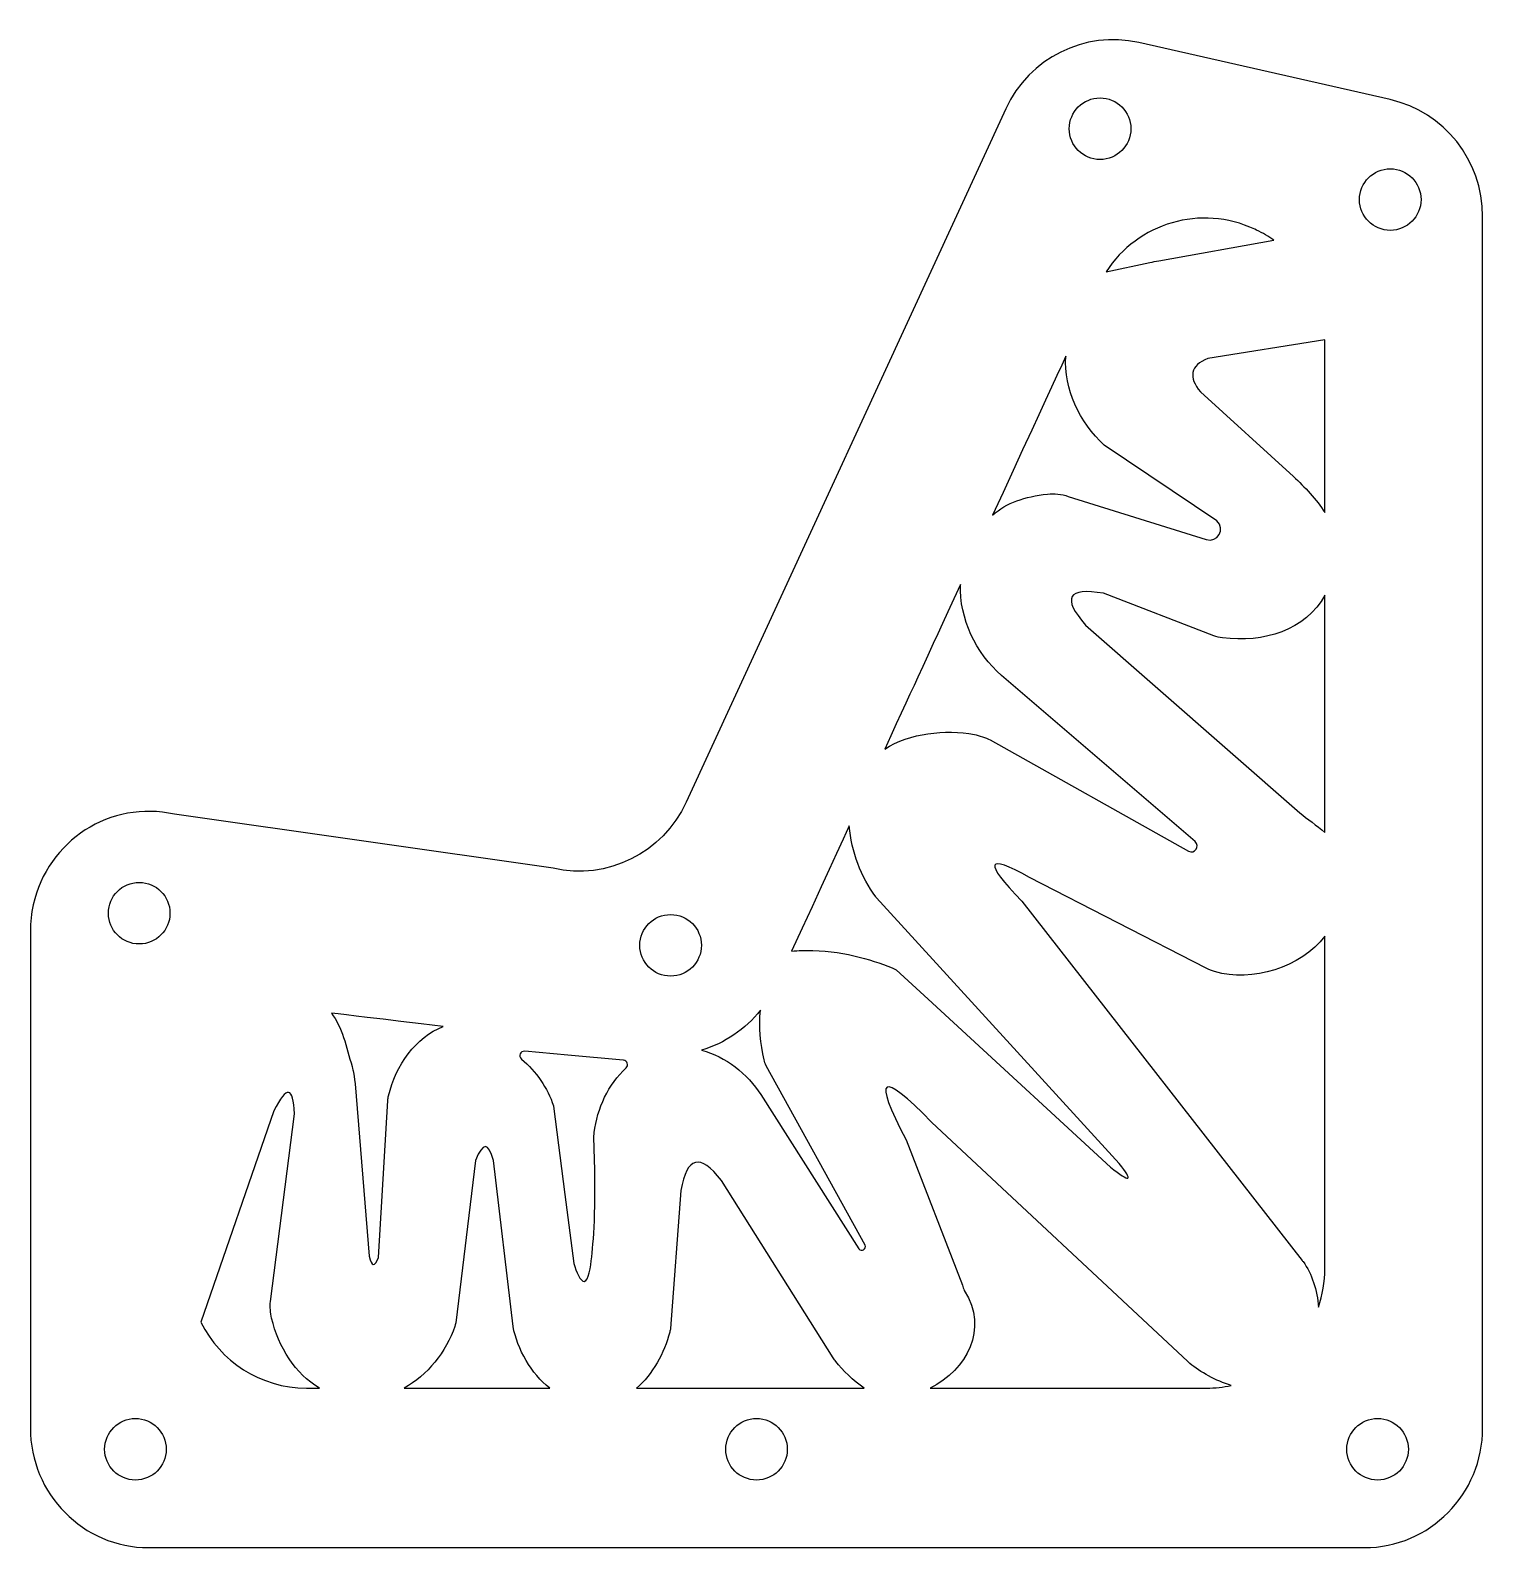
# Model space of a CAD drawing. Header units: inches. Extents: x 1.6 to 38.4, y -39.1 to -0.6.
import ezdxf

# ---------------------------------------------------------------- set-up
doc = ezdxf.new("R2010")
doc.units = ezdxf.units.IN
doc.header["$MEASUREMENT"] = 0

msp = doc.modelspace()

# ---------------------------------------------------------------- linework, layer by layer
at = {"color": 7, "linetype": 'Continuous', "lineweight": 25}
for p, q in [((36.076, -2.402), (29.7, -0.956)), ((26.325, -2.635), (18.222, -20.22)), ((38.42, -36.096), (38.42, -5.365)), ((32.687, -5.712), (32.641, -5.69)), ((30.205, -6.488), (33.127, -5.969)), ((28.868, -6.77), (29.979, -6.533)), ((34.42, -8.492), (31.448, -8.964)), ((34.42, -12.875), (34.42, -8.492)), ((31.262, -9.813), (33.623, -11.964)), ((31.682, -13.087), (28.824, -11.166)), ((27.91, -12.465), (31.412, -13.562)), ((31.604, -16.005), (28.804, -14.924)), ((34.42, -20.991), (34.42, -14.967)), ((28.35, -15.731), (33.787, -20.494)), ((31.13, -21.221), (26.22, -17.012)), ((25.928, -18.641), (30.961, -21.466)), ((14.847, -21.9), (5.246, -20.529)), ((31.412, -24.435), (26.928, -22.133)), ((29.205, -29.388), (23.05, -22.651)), ((26.734, -22.733), (33.846, -31.852)), ((1.59, -23.492), (1.59, -36.096)), ((34.42, -32.048), (34.42, -23.624)), ((24.999, -25.811), (28.98, -29.478)), ((22.76, -31.458), (20.246, -26.908)), ((9.828, -27.37), (10.182, -31.739)), ((20.115, -27.639), (22.601, -31.55)), ((7.768, -28.052), (5.913, -33.413)), ((10.421, -31.772), (10.652, -27.79)), ((7.679, -32.884), (8.289, -28.128)), ((30.944, -34.414), (24.439, -28.338)), ((23.796, -28.783), (25.229, -32.47)), ((12.881, -29.308), (12.382, -33.425)), ((13.83, -33.519), (13.336, -29.313)), ((21.945, -34.321), (19.115, -29.818)), ((18.089, -30.071), (17.825, -33.571)), ((8.59, -35.084), (8.92, -35.084)), ((11.072, -35.084), (14.76, -35.084)), ((16.961, -35.084), (22.736, -35.084)), ((24.411, -35.084), (31.42, -35.084)), ((4.59, -39.132), (35.42, -39.132))]:
    msp.add_line(p, q, dxfattribs=at)
at = {"color": 7, "linetype": 'Continuous', "lineweight": 25, "flags": 128}
for points in [[(27.847, -8.911), (27.744, -9.133), (27.624, -9.395), (27.486, -9.695), (27.332, -10.028), (27.164, -10.393), (26.983, -10.787), (26.754, -11.283), (26.511, -11.81), (26.256, -12.364), (25.991, -12.939)], [(25.178, -14.702), (25.011, -15.066), (24.86, -15.393), (24.724, -15.687), (24.601, -15.955), (24.488, -16.201), (24.351, -16.498), (24.222, -16.778), (24.096, -17.051), (23.999, -17.263), (23.897, -17.482), (23.79, -17.714), (23.675, -17.965), (23.549, -18.238), (23.41, -18.539), (23.256, -18.874)], [(22.357, -20.826), (22.204, -21.157), (22.034, -21.526), (21.848, -21.931), (21.644, -22.372), (21.413, -22.874), (21.163, -23.416), (20.895, -23.998)], [(23.545, -24.472), (24.359, -25.222), (24.999, -25.811)], [(12.061, -25.913), (11.499, -25.846), (10.989, -25.785), (10.533, -25.73), (10.13, -25.682), (9.853, -25.648), (9.609, -25.619), (9.399, -25.594), (9.224, -25.573)], [(16.627, -26.766), (15.221, -26.639), (14.128, -26.54)], [(14.858, -27.934), (15.144, -30.17), (15.369, -31.927)], [(12.382, -33.425), (12.366, -33.48), (12.354, -33.522)]]:
    msp.add_lwpolyline(points, dxfattribs=at)
at = {"color": 7, "linetype": 'Continuous', "lineweight": 25}
for centre in [(28.717, -3.139), (36.076, -4.936), (4.35, -23.038), (17.826, -23.853), (4.255, -36.636), (20.005, -36.636), (35.755, -36.636)]:
    msp.add_circle(centre, 0.781, dxfattribs=at)
for points in [[(29.7, -0.956), (28.325, -0.644), (26.921, -1.343), (26.325, -2.635)], [(38.42, -5.365), (38.42, -3.944), (37.446, -2.713), (36.076, -2.402)], [(32.641, -5.69), (31.274, -5.045), (29.673, -5.532), (28.868, -6.77)], [(33.127, -5.969), (32.989, -5.872), (32.843, -5.785), (32.687, -5.712)], [(29.979, -6.533), (30.053, -6.515), (30.129, -6.5), (30.205, -6.488)], [(28.824, -11.166), (28.191, -10.577), (27.797, -9.744), (27.847, -8.911)], [(31.448, -8.964), (31.011, -9.154), (30.949, -9.437), (31.262, -9.813)], [(33.623, -11.964), (33.902, -12.224), (34.206, -12.538), (34.42, -12.875)], [(25.991, -12.939), (26.354, -12.621), (26.8, -12.476), (27.382, -12.408)], [(27.382, -12.408), (27.559, -12.387), (27.74, -12.41), (27.91, -12.465)], [(31.412, -13.562), (31.696, -13.653), (31.903, -13.288), (31.682, -13.087)], [(26.22, -17.012), (25.567, -16.441), (25.149, -15.565), (25.178, -14.702)], [(28.804, -14.924), (27.897, -14.768), (27.746, -15.037), (28.35, -15.731)], [(34.42, -14.967), (33.935, -15.871), (32.858, -16.184), (31.821, -16.055)], [(31.821, -16.055), (31.747, -16.046), (31.675, -16.028), (31.604, -16.005)], [(23.256, -18.874), (23.899, -18.467), (24.781, -18.371), (25.532, -18.506)], [(25.532, -18.506), (25.646, -18.527), (25.825, -18.588), (25.928, -18.641)], [(5.246, -20.529), (3.629, -20.162), (2.025, -21.191), (1.662, -22.828)], [(18.222, -20.22), (17.627, -21.513), (16.222, -22.212), (14.847, -21.9)], [(33.787, -20.494), (33.961, -20.647), (34.216, -20.811), (34.42, -20.991)], [(23.031, -22.625), (22.663, -22.13), (22.405, -21.471), (22.357, -20.826)], [(26.928, -22.133), (25.817, -21.516), (25.752, -21.717), (26.734, -22.733)], [(30.961, -21.466), (31.115, -21.545), (31.256, -21.34), (31.13, -21.221)], [(23.05, -22.651), (23.043, -22.642), (23.037, -22.634), (23.031, -22.625)], [(1.662, -22.828), (1.614, -23.046), (1.59, -23.268), (1.59, -23.492)], [(34.42, -23.624), (33.802, -24.416), (32.577, -24.798), (31.621, -24.521)], [(20.895, -23.998), (21.065, -23.986), (21.244, -23.981), (21.433, -23.986)], [(21.433, -23.986), (22.292, -24.01), (23.011, -24.237), (23.545, -24.472)], [(31.621, -24.521), (31.549, -24.5), (31.479, -24.47), (31.412, -24.435)], [(9.224, -25.573), (9.494, -25.915), (9.602, -26.423), (9.749, -26.929)], [(20.106, -25.5), (19.719, -25.988), (19.196, -26.339), (18.613, -26.512)], [(20.197, -26.755), (20.1, -26.354), (20.062, -25.916), (20.106, -25.5)], [(10.674, -27.668), (10.851, -26.903), (11.364, -26.177), (12.061, -25.913)], [(14.128, -26.54), (14.017, -26.53), (13.96, -26.669), (14.046, -26.74)], [(18.613, -26.512), (19.219, -26.672), (19.777, -27.116), (20.115, -27.639)], [(9.749, -26.929), (9.788, -27.066), (9.782, -27.036), (9.828, -27.37)], [(14.046, -26.74), (14.417, -27.051), (14.708, -27.476), (14.855, -27.924)], [(16.63, -26.766), (16.629, -26.766), (16.628, -26.766), (16.627, -26.766)], [(16.696, -26.964), (16.77, -26.897), (16.729, -26.775), (16.63, -26.766)], [(20.246, -26.908), (20.227, -26.858), (20.21, -26.807), (20.197, -26.755)], [(15.889, -28.605), (15.965, -27.991), (16.248, -27.371), (16.696, -26.964)], [(24.439, -28.338), (23.156, -27.009), (22.941, -27.157), (23.796, -28.783)], [(8.289, -28.128), (8.261, -27.429), (8.087, -27.403), (7.768, -28.052)], [(10.652, -27.79), (10.657, -27.749), (10.665, -27.709), (10.674, -27.668)], [(14.855, -27.924), (14.856, -27.927), (14.857, -27.931), (14.858, -27.934)], [(13.336, -29.313), (13.211, -28.843), (13.059, -28.841), (12.881, -29.308)], [(15.827, -31.754), (15.883, -31.251), (15.943, -30.335), (15.881, -28.711)], [(15.881, -28.711), (15.88, -28.706), (15.88, -28.701), (15.881, -28.695)], [(15.881, -28.695), (15.882, -28.665), (15.885, -28.635), (15.889, -28.605)], [(19.115, -29.818), (18.577, -29.121), (18.235, -29.206), (18.089, -30.071)], [(28.98, -29.478), (29.49, -29.88), (29.565, -29.85), (29.205, -29.388)], [(22.601, -31.55), (22.667, -31.635), (22.8, -31.559), (22.76, -31.458)], [(10.182, -31.739), (10.241, -32.005), (10.321, -32.016), (10.421, -31.772)], [(15.369, -31.927), (15.437, -32.127), (15.541, -32.389), (15.638, -32.379)], [(15.638, -32.379), (15.748, -32.368), (15.799, -32.008), (15.827, -31.754)], [(33.846, -31.852), (33.852, -31.86), (33.858, -31.868), (33.865, -31.877)], [(33.865, -31.877), (34.092, -32.183), (34.225, -32.607), (34.256, -33.031)], [(34.256, -33.031), (34.36, -32.722), (34.42, -32.393), (34.42, -32.048)], [(25.274, -32.61), (25.896, -33.584), (25.339, -34.625), (24.411, -35.084)], [(25.229, -32.47), (25.246, -32.516), (25.248, -32.569), (25.274, -32.61)], [(7.708, -33.312), (7.674, -33.172), (7.666, -33.027), (7.679, -32.884)], [(5.913, -33.413), (6.407, -34.403), (7.419, -35.084), (8.59, -35.084)], [(8.92, -35.084), (8.308, -34.734), (7.881, -34.04), (7.708, -33.312)], [(12.354, -33.522), (12.141, -34.161), (11.65, -34.766), (11.072, -35.084)], [(14.76, -35.084), (14.291, -34.722), (13.937, -34.097), (13.83, -33.519)], [(17.803, -33.667), (17.667, -34.187), (17.369, -34.748), (16.961, -35.084)], [(17.825, -33.571), (17.819, -33.603), (17.811, -33.635), (17.803, -33.667)], [(22.014, -34.406), (21.991, -34.377), (21.967, -34.35), (21.945, -34.321)], [(22.736, -35.084), (22.454, -34.896), (22.197, -34.631), (22.014, -34.406)], [(30.992, -34.457), (30.976, -34.443), (30.96, -34.429), (30.944, -34.414)], [(32.045, -35.017), (31.653, -34.897), (31.258, -34.682), (30.992, -34.457)], [(31.42, -35.084), (31.634, -35.084), (31.843, -35.06), (32.045, -35.017)], [(1.59, -36.096), (1.59, -37.773), (2.933, -39.132), (4.59, -39.132)], [(35.42, -39.132), (37.076, -39.132), (38.42, -37.773), (38.42, -36.096)]]:
    msp.add_open_spline(points, degree=3, dxfattribs=at)

doc.saveas('drawing.dxf')
